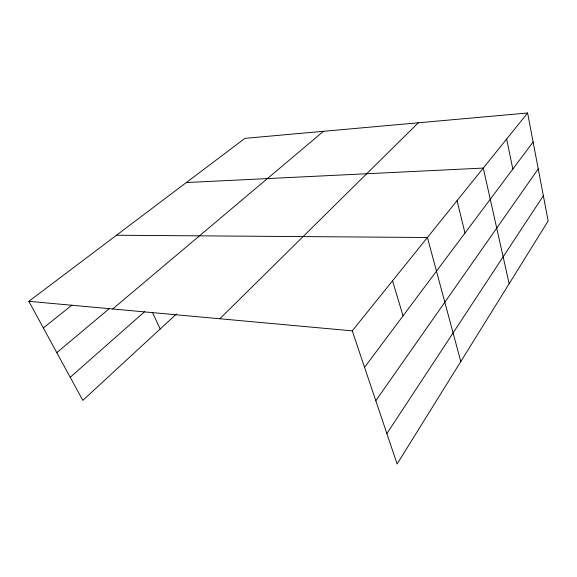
<?xml version="1.0" encoding="UTF-8"?>
<svg xmlns="http://www.w3.org/2000/svg" width="577" height="577" viewBox="0 0 577 577"><rect width="100%" height="100%" fill="white"/><g stroke="black" fill="none" stroke-linecap="round" stroke-linejoin="round"><path stroke-width="0.87" d="M386.871 433.565L543.346 195.733M375.807 400.726L538.24 168.888M364.549 367.325L533.112 141.956M352.266 330.859L527.602 112.998L548.15 220.969L397.12 464.002L352.266 330.859L28.85 301.324L82.814 400.388L176.468 313.975M219.851 318.764L418.311 122.793M70.221 377.279L144.618 311.703M112.681 308.983L323.495 131.296M56.813 352.655L109.594 308.378M43.347 327.938L71.909 305.161M28.85 301.324L244.951 138.343L527.602 112.998M186.349 182.534L483.281 168.073L509.152 283.725M116.467 235.243L427.413 237.493L460.792 361.548M152.588 312.712L160.182 328.998M392.54 280.819L403.042 315.864M457.056 200.659L464.975 233.058M506.649 139.035L512.83 169.075"/></g></svg>
